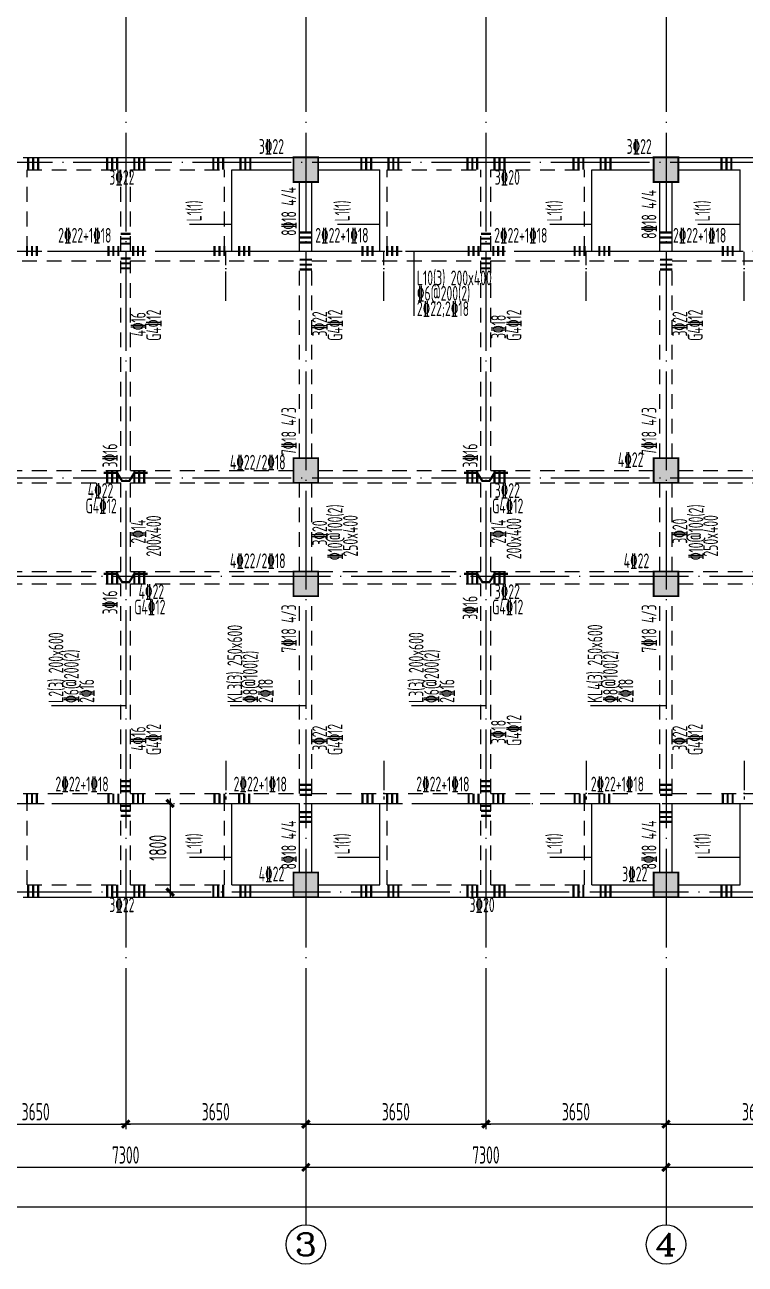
# Model space of a CAD drawing. Extents: x -472319 to -112444, y -516749 to -5704.
# Drawn here: x -204544 to -189944, y -193210 to -168079 of the extents above; entities that cross this region are included whole.
import ezdxf
from ezdxf.enums import TextEntityAlignment as Align

# ---------------------------------------------------------------- set-up
doc = ezdxf.new("R2010")
doc.units = 0
doc.header["$LTSCALE"] = 100
doc.header["$MEASUREMENT"] = 0
for name, pattern in [('3', [5, 3, -2]), ('CENTER', [2, 1.25, -0.25, 0.25, -0.25]), ('DOTE', [2.42, 2, -0.2, 0.02, -0.2])]:
    doc.linetypes.add(name, pattern=pattern)
for name, color, linetype in [('00', 2, 'Continuous'), ('1301', 24, 'Continuous'), ('AXIS', 3, 'Continuous'), ('AXIS_TEXT', 7, 'Continuous'), ('DOTE', 1, 'CENTER'), ('S_BEAM', 4, 'Continuous'), ('S_BEAMDASH', 134, '3'), ('S_BEAMDIMLOCAL', 7, 'Continuous'), ('S_BEAMDIMLOCALVER', 7, 'Continuous'), ('S_BEAMDIMMASS', 2, 'Continuous'), ('S_BEAMDIMMASSVER', 2, 'Continuous'), ('S_CL', 2, 'Continuous'), ('S_SUBBEAMHOOP', 1, 'Continuous'), ('审核修改', 6, 'Continuous')]:
    doc.layers.add(name, color=color, linetype=linetype)
doc.styles.add('_TCH_AXIS', font='COMPLEX', dxfattribs={"bigfont": 'GBCBIG'})
doc.styles.add('COMPLEX', font='COMPLEX')
doc.styles.add('HZ', font='tssdeng.shx', dxfattribs={"width": 0.6, "height": 350, "bigfont": 'a.shx'})
doc.styles.get("Standard").update_dxf_attribs({"font": 'tssdeng.shx', "width": 0.6, "bigfont": 'a.shx'})
doc.dimstyles.new('DIMN', dxfattribs={"dimtxt": 350, "dimasz": 150, "dimexe": 100, "dimexo": 100, "dimgap": 75, "dimtad": 1, "dimdec": 0, "dimzin": 0, "dimdsep": 46, "dimtxsty": 'HZ', "dimblk": 'ARCHTICK', "dimcen": 0.09, "dimdle": 100, "dimclrd": 3, "dimclre": 3, "dimclrt": 7, "dimazin": 2, "dimtfac": 1, "dimtdec": 0, "dimtmove": 2, "dimatfit": 3, "dimldrblk": 'ARCHTICK', "dimfxl": 1, "dimtolj": 1, "dimtzin": 0, "dimarcsym": 0})

# ---------------------------------------------------------------- blocks, each defined once
blk = doc.blocks.new('_ArchTick')
at = {"color": 0, "linetype": 'ByBlock', "const_width": 0.4}
blk.add_lwpolyline([(-0.5, -0.5), (0.5, 0.5)], dxfattribs=at)
blk = doc.blocks.new('*D1581')
at = {"layer": 'AXIS', "color": 3, "lineweight": -2, "transparency": 16777216}
for p, q in [((-206149, -190097), (-206149, -191345)), ((-198849, -190097), (-198849, -191345)), ((-206249, -191245), (-198749, -191245))]:
    blk.add_line(p, q, dxfattribs=at)
at = {"layer": 'Defpoints', "color": 0, "transparency": 16777216}
for p in [(-206149, -189997), (-198849, -189997), (-198849, -191245)]:
    blk.add_point(p, dxfattribs=at)
at = {"layer": 'AXIS', "color": 3, "lineweight": -2, "transparency": 16777216, "xscale": 150, "yscale": 150, "zscale": 150, "rotation": 180}
blk.add_blockref('_ArchTick', (-206149, -191245), dxfattribs=at)
at = {"layer": 'AXIS', "color": 3, "lineweight": -2, "transparency": 16777216, "xscale": 150, "yscale": 150, "zscale": 150}
blk.add_blockref('_ArchTick', (-198849, -191245), dxfattribs=at)
at = {"layer": 'AXIS', "color": 7, "transparency": 16777216, "insert": (-202499, -190995), "char_height": 350, "attachment_point": 5, "style": 'HZ'}
blk.add_mtext('\\A1;7300', dxfattribs=at)
blk = doc.blocks.new('*D1582')
at = {"layer": 'AXIS', "color": 3, "lineweight": -2, "transparency": 16777216}
for p, q in [((-198849, -190097), (-198849, -191345)), ((-191549, -190097), (-191549, -191345)), ((-198949, -191245), (-191449, -191245))]:
    blk.add_line(p, q, dxfattribs=at)
at = {"layer": 'Defpoints', "color": 0, "transparency": 16777216}
for p in [(-198849, -189997), (-191549, -189997), (-191549, -191245)]:
    blk.add_point(p, dxfattribs=at)
at = {"layer": 'AXIS', "color": 3, "lineweight": -2, "transparency": 16777216, "xscale": 150, "yscale": 150, "zscale": 150, "rotation": 180}
blk.add_blockref('_ArchTick', (-198849, -191245), dxfattribs=at)
at = {"layer": 'AXIS', "color": 3, "lineweight": -2, "transparency": 16777216, "xscale": 150, "yscale": 150, "zscale": 150}
blk.add_blockref('_ArchTick', (-191549, -191245), dxfattribs=at)
at = {"layer": 'AXIS', "color": 7, "transparency": 16777216, "insert": (-195199, -190995), "char_height": 350, "attachment_point": 5, "style": 'HZ'}
blk.add_mtext('\\A1;7300', dxfattribs=at)
blk = doc.blocks.new('*D1583')
at = {"layer": 'AXIS', "color": 3, "lineweight": -2, "transparency": 16777216}
for p, q in [((-191549, -190097), (-191549, -191345)), ((-184249, -190097), (-184249, -191345)), ((-191649, -191245), (-184149, -191245))]:
    blk.add_line(p, q, dxfattribs=at)
at = {"layer": 'Defpoints', "color": 0, "transparency": 16777216}
for p in [(-191549, -189997), (-184249, -189997), (-184249, -191245)]:
    blk.add_point(p, dxfattribs=at)
at = {"layer": 'AXIS', "color": 3, "lineweight": -2, "transparency": 16777216, "xscale": 150, "yscale": 150, "zscale": 150, "rotation": 180}
blk.add_blockref('_ArchTick', (-191549, -191245), dxfattribs=at)
at = {"layer": 'AXIS', "color": 3, "lineweight": -2, "transparency": 16777216, "xscale": 150, "yscale": 150, "zscale": 150}
blk.add_blockref('_ArchTick', (-184249, -191245), dxfattribs=at)
at = {"layer": 'AXIS', "color": 7, "transparency": 16777216, "insert": (-187899, -190995), "char_height": 350, "attachment_point": 5, "style": 'HZ'}
blk.add_mtext('\\A1;7300', dxfattribs=at)
blk = doc.blocks.new('*D1589')
at = {"layer": 'AXIS', "color": 3, "lineweight": -2, "transparency": 16777216}
for p, q in [((-209149, -190097), (-209149, -192145)), ((-149349, -190097), (-149349, -192145)), ((-209249, -192045), (-149249, -192045))]:
    blk.add_line(p, q, dxfattribs=at)
at = {"layer": 'Defpoints', "color": 0, "transparency": 16777216}
for p in [(-209149, -189997), (-149349, -189997), (-149349, -192045)]:
    blk.add_point(p, dxfattribs=at)
at = {"layer": 'AXIS', "color": 3, "lineweight": -2, "transparency": 16777216, "xscale": 150, "yscale": 150, "zscale": 150, "rotation": 180}
blk.add_blockref('_ArchTick', (-209149, -192045), dxfattribs=at)
at = {"layer": 'AXIS', "color": 3, "lineweight": -2, "transparency": 16777216, "xscale": 150, "yscale": 150, "zscale": 150}
blk.add_blockref('_ArchTick', (-149349, -192045), dxfattribs=at)
at = {"layer": 'AXIS', "color": 7, "transparency": 16777216, "insert": (-179249, -191795), "char_height": 350, "attachment_point": 5, "style": 'HZ'}
blk.add_mtext('\\A1;59800', dxfattribs=at)
blk = doc.blocks.new('_AXISO')
blk.add_circle((0, 0), 0.5)
at = {"layer": 'AXIS_TEXT', "style": 'COMPLEX', "width": 1.041667}
blk.add_attdef('A', text='', height=0.56, dxfattribs=at).set_placement((-0.25, -0.28), (0.25, -0.28), align=Align.FIT)
blk = doc.blocks.new('*D1754')
at = {"layer": '1301', "color": 3, "lineweight": -2, "transparency": 16777216}
for p, q in [((-202499, -188787), (-202499, -190469)), ((-198849, -188787), (-198849, -190469)), ((-198749, -190369), (-202599, -190369))]:
    blk.add_line(p, q, dxfattribs=at)
at = {"layer": 'Defpoints', "color": 0, "transparency": 16777216}
for p in [(-202499, -188687), (-198849, -188687), (-202499, -190369)]:
    blk.add_point(p, dxfattribs=at)
at = {"layer": '1301', "color": 3, "lineweight": -2, "transparency": 16777216, "xscale": 150, "yscale": 150, "zscale": 150, "rotation": 180}
blk.add_blockref('_ArchTick', (-202499, -190369), dxfattribs=at)
at = {"layer": '1301', "color": 3, "lineweight": -2, "transparency": 16777216, "xscale": 150, "yscale": 150, "zscale": 150}
blk.add_blockref('_ArchTick', (-198849, -190369), dxfattribs=at)
at = {"layer": '1301', "color": 7, "transparency": 16777216, "insert": (-200674, -190119), "char_height": 350, "attachment_point": 5, "style": 'HZ'}
blk.add_mtext('\\A1;3650', dxfattribs=at)
blk = doc.blocks.new('*D1755')
at = {"layer": '1301', "color": 3, "lineweight": -2, "transparency": 16777216}
for p, q in [((-206149, -188787), (-206149, -190469)), ((-202499, -188787), (-202499, -190469)), ((-206249, -190369), (-202399, -190369))]:
    blk.add_line(p, q, dxfattribs=at)
at = {"layer": 'Defpoints', "color": 0, "transparency": 16777216}
for p in [(-206149, -188687), (-202499, -188687), (-202499, -190369)]:
    blk.add_point(p, dxfattribs=at)
at = {"layer": '1301', "color": 3, "lineweight": -2, "transparency": 16777216, "xscale": 150, "yscale": 150, "zscale": 150, "rotation": 180}
blk.add_blockref('_ArchTick', (-206149, -190369), dxfattribs=at)
at = {"layer": '1301', "color": 3, "lineweight": -2, "transparency": 16777216, "xscale": 150, "yscale": 150, "zscale": 150}
blk.add_blockref('_ArchTick', (-202499, -190369), dxfattribs=at)
at = {"layer": '1301', "color": 7, "transparency": 16777216, "insert": (-204324, -190119), "char_height": 350, "attachment_point": 5, "style": 'HZ'}
blk.add_mtext('\\A1;3650', dxfattribs=at)
blk = doc.blocks.new('*D1756')
at = {"layer": '1301', "color": 3, "lineweight": -2, "transparency": 16777216}
for p, q in [((-195199, -188787), (-195199, -190469)), ((-191549, -188787), (-191549, -190469)), ((-191449, -190369), (-195299, -190369))]:
    blk.add_line(p, q, dxfattribs=at)
at = {"layer": 'Defpoints', "color": 0, "transparency": 16777216}
for p in [(-195199, -188687), (-191549, -188687), (-195199, -190369)]:
    blk.add_point(p, dxfattribs=at)
at = {"layer": '1301', "color": 3, "lineweight": -2, "transparency": 16777216, "xscale": 150, "yscale": 150, "zscale": 150, "rotation": 180}
blk.add_blockref('_ArchTick', (-195199, -190369), dxfattribs=at)
at = {"layer": '1301', "color": 3, "lineweight": -2, "transparency": 16777216, "xscale": 150, "yscale": 150, "zscale": 150}
blk.add_blockref('_ArchTick', (-191549, -190369), dxfattribs=at)
at = {"layer": '1301', "color": 7, "transparency": 16777216, "insert": (-193374, -190119), "char_height": 350, "attachment_point": 5, "style": 'HZ'}
blk.add_mtext('\\A1;3650', dxfattribs=at)
blk = doc.blocks.new('*D1757')
at = {"layer": '1301', "color": 3, "lineweight": -2, "transparency": 16777216}
for p, q in [((-198849, -188787), (-198849, -190469)), ((-195199, -188787), (-195199, -190469)), ((-198949, -190369), (-195099, -190369))]:
    blk.add_line(p, q, dxfattribs=at)
at = {"layer": 'Defpoints', "color": 0, "transparency": 16777216}
for p in [(-198849, -188687), (-195199, -188687), (-195199, -190369)]:
    blk.add_point(p, dxfattribs=at)
at = {"layer": '1301', "color": 3, "lineweight": -2, "transparency": 16777216, "xscale": 150, "yscale": 150, "zscale": 150, "rotation": 180}
blk.add_blockref('_ArchTick', (-198849, -190369), dxfattribs=at)
at = {"layer": '1301', "color": 3, "lineweight": -2, "transparency": 16777216, "xscale": 150, "yscale": 150, "zscale": 150}
blk.add_blockref('_ArchTick', (-195199, -190369), dxfattribs=at)
at = {"layer": '1301', "color": 7, "transparency": 16777216, "insert": (-197024, -190119), "char_height": 350, "attachment_point": 5, "style": 'HZ'}
blk.add_mtext('\\A1;3650', dxfattribs=at)
blk = doc.blocks.new('*D1759')
at = {"layer": '1301', "color": 3, "lineweight": -2, "transparency": 16777216}
for p, q in [((-191549, -188787), (-191549, -190469)), ((-187899, -188787), (-187899, -190469)), ((-191649, -190369), (-187799, -190369))]:
    blk.add_line(p, q, dxfattribs=at)
at = {"layer": 'Defpoints', "color": 0, "transparency": 16777216}
for p in [(-191549, -188687), (-187899, -188687), (-187899, -190369)]:
    blk.add_point(p, dxfattribs=at)
at = {"layer": '1301', "color": 3, "lineweight": -2, "transparency": 16777216, "xscale": 150, "yscale": 150, "zscale": 150, "rotation": 180}
blk.add_blockref('_ArchTick', (-191549, -190369), dxfattribs=at)
at = {"layer": '1301', "color": 3, "lineweight": -2, "transparency": 16777216, "xscale": 150, "yscale": 150, "zscale": 150}
blk.add_blockref('_ArchTick', (-187899, -190369), dxfattribs=at)
at = {"layer": '1301', "color": 7, "transparency": 16777216, "insert": (-189724, -190119), "char_height": 350, "attachment_point": 5, "style": 'HZ'}
blk.add_mtext('\\A1;3650', dxfattribs=at)
blk = doc.blocks.new('*D2756')
at = {"layer": '00', "color": 3, "lineweight": -2, "transparency": 16777216}
blk.add_line((-201599, -183767), (-201599, -185767), dxfattribs=at)
at = {"layer": 'Defpoints', "color": 0, "transparency": 16777216}
for p in [(-201599, -183867), (-201599, -185667), (-201599, -185667)]:
    blk.add_point(p, dxfattribs=at)
at = {"layer": '00', "color": 3, "lineweight": -2, "transparency": 16777216, "xscale": 150, "yscale": 150, "zscale": 150}
for p, rotation in [((-201599, -183867), 90), ((-201599, -185667), 270)]:
    blk.add_blockref('_ArchTick', p, dxfattribs=dict(at, rotation=rotation))
at = {"layer": '00', "color": 7, "transparency": 16777216, "insert": (-201849, -184767), "char_height": 350, "attachment_point": 5, "rotation": 90, "style": 'HZ'}
blk.add_mtext('\\A1;1800', dxfattribs=at)

msp = doc.modelspace()

# ---------------------------------------------------------------- hatches: boundary and pattern name
at = {"layer": 'S_CL'}
h = msp.add_hatch(dxfattribs=at)
h.set_pattern_fill('ANSI31', color=256)
h.set_pattern_definition([(45, (207120.73915, 355910.10947), (-0.088388347648, 0.088388347648), [])])
h.paths.add_polyline_path([(-149249.329, -171266.889), (-149249.329, -170766.889), (-149749.329, -170766.889), (-149749.329, -171266.889)])
h.paths.add_polyline_path([(-149249.329, -177366.89), (-149249.329, -176866.89), (-149749.329, -176866.89), (-149749.329, -177366.89)])
h.paths.add_polyline_path([(-149249.329, -179666.89), (-149249.329, -179166.89), (-149749.329, -179166.89), (-149749.329, -179666.89)])
h.paths.add_polyline_path([(-149249.329, -185766.89), (-149249.329, -185266.89), (-149749.329, -185266.89), (-149749.329, -185766.89)])
h.paths.add_polyline_path([(-152099.329, -171266.889), (-152099.329, -170766.889), (-152599.329, -170766.889), (-152599.329, -171266.889)])
h.paths.add_polyline_path([(-152099.329, -177366.89), (-152099.329, -176866.89), (-152599.329, -176866.89), (-152599.329, -177366.89)])
h.paths.add_polyline_path([(-152099.329, -179666.89), (-152099.329, -179166.89), (-152599.329, -179166.89), (-152599.329, -179666.89)])
h.paths.add_polyline_path([(-152099.329, -185766.89), (-152099.329, -185266.89), (-152599.329, -185266.89), (-152599.329, -185766.89)])
h.paths.add_polyline_path([(-159399.329, -171266.889), (-159399.329, -170766.889), (-159899.329, -170766.889), (-159899.329, -171266.889)])
h.paths.add_polyline_path([(-159399.329, -177366.89), (-159399.329, -176866.89), (-159899.329, -176866.89), (-159899.329, -177366.89)])
h.paths.add_polyline_path([(-159399.329, -179666.89), (-159399.329, -179166.89), (-159899.329, -179166.89), (-159899.329, -179666.89)])
h.paths.add_polyline_path([(-159399.329, -185766.89), (-159399.329, -185266.89), (-159899.329, -185266.89), (-159899.329, -185766.89)])
h.paths.add_polyline_path([(-166699.329, -171266.889), (-166699.329, -170766.889), (-167199.329, -170766.889), (-167199.329, -171266.889)])
h.paths.add_polyline_path([(-166699.329, -177366.89), (-166699.329, -176866.89), (-167199.329, -176866.89), (-167199.329, -177366.89)])
h.paths.add_polyline_path([(-166699.329, -179666.89), (-166699.329, -179166.89), (-167199.329, -179166.89), (-167199.329, -179666.89)])
h.paths.add_polyline_path([(-166699.329, -185766.89), (-166699.329, -185266.89), (-167199.329, -185266.89), (-167199.329, -185766.89)])
h.paths.add_polyline_path([(-173999.329, -171266.889), (-173999.329, -170766.889), (-174499.329, -170766.889), (-174499.329, -171266.889)])
h.paths.add_polyline_path([(-173999.329, -177366.89), (-173999.329, -176866.89), (-174499.329, -176866.89), (-174499.329, -177366.89)])
h.paths.add_polyline_path([(-173999.329, -179666.89), (-173999.329, -179166.89), (-174499.329, -179166.89), (-174499.329, -179666.89)])
h.paths.add_polyline_path([(-173999.329, -185766.89), (-173999.329, -185166.89), (-174499.329, -185166.89), (-174499.329, -185766.89)])
h.paths.add_polyline_path([(-176999.329, -171266.889), (-176999.329, -170766.889), (-177499.329, -170766.889), (-177499.329, -171266.889)])
h.paths.add_polyline_path([(-176999.329, -177366.89), (-176999.329, -176866.89), (-177499.329, -176866.89), (-177499.329, -177366.89)])
h.paths.add_polyline_path([(-183999.331, -171366.889), (-183999.331, -170766.889), (-184499.331, -170766.889), (-184499.331, -171366.889)])
h.paths.add_polyline_path([(-183999.331, -177366.89), (-183999.331, -176866.89), (-184499.331, -176866.89), (-184499.331, -177366.89)])
h.paths.add_polyline_path([(-183999.331, -179666.89), (-183999.331, -179166.89), (-184499.331, -179166.89), (-184499.331, -179666.89)])
h.paths.add_polyline_path([(-183999.331, -185766.89), (-183999.331, -185166.89), (-184499.331, -185166.89), (-184499.331, -185766.89)])
h.paths.add_polyline_path([(-191299.331, -171266.889), (-191299.331, -170766.889), (-191799.331, -170766.889), (-191799.331, -171266.889)])
h.paths.add_polyline_path([(-191299.331, -177366.89), (-191299.331, -176866.89), (-191799.331, -176866.89), (-191799.331, -177366.89)])
h.paths.add_polyline_path([(-191299.331, -179666.89), (-191299.331, -179166.89), (-191799.331, -179166.89), (-191799.331, -179666.89)])
h.paths.add_polyline_path([(-191299.331, -185766.89), (-191299.331, -185266.89), (-191799.331, -185266.89), (-191799.331, -185766.89)])
h.paths.add_polyline_path([(-198599.331, -171266.889), (-198599.331, -170766.889), (-199099.331, -170766.889), (-199099.331, -171266.889)])
h.paths.add_polyline_path([(-198599.331, -177366.89), (-198599.331, -176866.89), (-199099.331, -176866.89), (-199099.331, -177366.89)])
h.paths.add_polyline_path([(-198599.331, -179666.89), (-198599.331, -179166.89), (-199099.331, -179166.89), (-199099.331, -179666.89)])
h.paths.add_polyline_path([(-198599.331, -185766.89), (-198599.331, -185266.89), (-199099.331, -185266.89), (-199099.331, -185766.89)])
h.paths.add_polyline_path([(-205899.331, -171266.889), (-205899.331, -170766.889), (-206399.331, -170766.889), (-206399.331, -171266.889)])
h.paths.add_polyline_path([(-205899.331, -177366.89), (-205899.331, -176866.89), (-206399.331, -176866.89), (-206399.331, -177366.89)])
h.paths.add_polyline_path([(-205899.331, -179666.89), (-205899.331, -179166.89), (-206399.331, -179166.89), (-206399.331, -179666.89)])
h.paths.add_polyline_path([(-205899.331, -185766.89), (-205899.331, -185266.89), (-206399.331, -185266.89), (-206399.331, -185766.89)])
h.paths.add_polyline_path([(-208749.331, -171266.889), (-208749.331, -170766.889), (-209249.331, -170766.889), (-209249.331, -171266.889)])
h.paths.add_polyline_path([(-208749.331, -177366.89), (-208749.331, -176866.89), (-209249.331, -176866.89), (-209249.331, -177366.89)])
h.paths.add_polyline_path([(-208749.331, -179666.89), (-208749.331, -179166.89), (-209249.331, -179166.89), (-209249.331, -179666.89)])
h.paths.add_polyline_path([(-208749.331, -185766.89), (-208749.331, -185266.89), (-209249.331, -185266.89), (-209249.331, -185766.89)])

# ---------------------------------------------------------------- linework, layer by layer
at = {"layer": 'AXIS'}
for p, q in [((-198849.329, -189997.282), (-198849.329, -192409.578)), ((-191549.329, -189997.282), (-191549.329, -192409.578))]:
    msp.add_line(p, q, dxfattribs=at)
at = {"layer": 'DOTE', "linetype": 'DOTE', "ltscale": 10}
for p, q in [((-202499.329, -167847.242), (-202499.329, -189997.282)), ((-198849.329, -167847.242), (-198849.329, -189997.282)), ((-195199.329, -167847.242), (-195199.329, -189997.282)), ((-191549.329, -167847.242), (-191549.329, -189997.282)), ((-210823.148, -170866.89), (-147530.518, -170866.89)), ((-206506.5, -172667.389), (-151711.5, -172667.389)), ((-210823.148, -177266.89), (-147530.518, -177266.89)), ((-147530.518, -179266.89), (-210823.148, -179266.89)), ((-206149.329, -183866.892), (-147041.501, -183866.892)), ((-147530.518, -185666.89), (-210823.148, -185666.89))]:
    msp.add_line(p, q, dxfattribs=at)
at = {"layer": 'DOTE', "linetype": 'DOTE', "ltscale": 3}
for p, q in [((-200466.828, -173678.586), (-200466.828, -172684.389)), ((-197266.832, -173678.586), (-197266.832, -172684.389)), ((-193166.828, -173678.586), (-193166.828, -172684.389)), ((-189966.832, -173678.586), (-189966.832, -172684.389)), ((-200466.828, -183000.195), (-200466.828, -183784.39)), ((-197266.832, -183000.195), (-197266.832, -183784.39)), ((-193166.828, -183000.195), (-193166.828, -183784.39)), ((-189966.832, -183000.195), (-189966.832, -183784.39))]:
    msp.add_line(p, q, dxfattribs=at)
at = {"layer": 'S_BEAM'}
for p, q in [((-204574.331, -170766.889), (-202499.331, -170766.889)), ((-202499.331, -170766.889), (-200399.331, -170766.889)), ((-200399.331, -170766.889), (-199099.331, -170766.889)), ((-198599.331, -170766.889), (-197274.331, -170766.889)), ((-197274.331, -170766.889), (-195199.331, -170766.889)), ((-195199.331, -170766.889), (-193099.331, -170766.889)), ((-193099.331, -170766.889), (-191799.331, -170766.889)), ((-191299.331, -170766.889), (-189999.331, -170766.889)), ((-189999.331, -170766.889), (-187899.331, -170766.889)), ((-200349.331, -171016.889), (-199099.331, -171016.889)), ((-200349.331, -172666.889), (-200349.331, -171016.889)), ((-198599.331, -171016.889), (-197349.331, -171016.889)), ((-197349.331, -172666.889), (-197349.331, -171016.889)), ((-193049.331, -171016.889), (-191799.331, -171016.889)), ((-193049.331, -172666.889), (-193049.331, -171016.889)), ((-191299.331, -171016.889), (-190049.331, -171016.889)), ((-190049.331, -172666.889), (-190049.331, -171016.889)), ((-198974.331, -172666.889), (-198974.331, -171266.889)), ((-198724.331, -172666.889), (-198724.331, -171266.889)), ((-191674.331, -172666.889), (-191674.331, -171266.889)), ((-191424.331, -172666.889), (-191424.331, -171266.889)), ((-200349.331, -172666.889), (-198974.331, -172666.889)), ((-198724.331, -172666.889), (-197349.331, -172666.889)), ((-193049.331, -172666.889), (-191674.331, -172666.889)), ((-191424.331, -172666.889), (-190049.331, -172666.889)), ((-200349.331, -183866.891), (-198974.331, -183866.891)), ((-200349.331, -185516.89), (-200349.331, -183866.891)), ((-198974.331, -185266.89), (-198974.331, -183866.891)), ((-198724.331, -185266.89), (-198724.331, -183866.891)), ((-198724.331, -183866.891), (-197349.331, -183866.891)), ((-197349.331, -185516.89), (-197349.331, -183866.891)), ((-193049.331, -183866.891), (-191674.331, -183866.891)), ((-193049.331, -185516.89), (-193049.331, -183866.891)), ((-191674.331, -185266.89), (-191674.331, -183866.891)), ((-191424.331, -185266.89), (-191424.331, -183866.891)), ((-191424.331, -183866.891), (-190049.331, -183866.891)), ((-190049.331, -185516.89), (-190049.331, -183866.891)), ((-200349.331, -185516.89), (-199099.331, -185516.89)), ((-198599.331, -185516.89), (-197349.331, -185516.89)), ((-193049.331, -185516.89), (-191799.331, -185516.89)), ((-191299.331, -185516.89), (-190049.331, -185516.89)), ((-204574.331, -185766.89), (-202499.331, -185766.89)), ((-202499.331, -185766.89), (-200399.331, -185766.89)), ((-200399.331, -185766.89), (-199099.331, -185766.89)), ((-198599.331, -185766.89), (-197274.331, -185766.89)), ((-197274.331, -185766.89), (-195199.331, -185766.89)), ((-195199.331, -185766.89), (-193124.331, -185766.89)), ((-193124.331, -185766.89), (-191799.331, -185766.89)), ((-191299.331, -185766.89), (-189974.331, -185766.89)), ((-189974.331, -185766.89), (-187899.331, -185766.89))]:
    msp.add_line(p, q, dxfattribs=at)
at = {"layer": 'S_BEAMDASH'}
for p, q in [((-204499.331, -171016.889), (-202599.331, -171016.889)), ((-204499.331, -172666.889), (-204499.331, -171016.889)), ((-202599.331, -172666.889), (-202599.331, -171016.889)), ((-202399.331, -171016.889), (-200499.331, -171016.889)), ((-202399.331, -172666.889), (-202399.331, -171016.889)), ((-200499.331, -172666.889), (-200499.331, -171016.889)), ((-197199.331, -171016.889), (-195299.331, -171016.889)), ((-197199.331, -172666.889), (-197199.331, -171016.889)), ((-195299.331, -172666.889), (-195299.331, -171016.889)), ((-195099.331, -171016.889), (-193199.331, -171016.889)), ((-195099.331, -172666.889), (-195099.331, -171016.889)), ((-193199.331, -172666.889), (-193199.331, -171016.889)), ((-204599.331, -172866.889), (-202599.331, -172866.889)), ((-204499.331, -172666.889), (-202599.331, -172666.889)), ((-202599.331, -177116.89), (-202599.331, -172866.889)), ((-202399.331, -172666.889), (-200499.331, -172666.889)), ((-202399.331, -177116.89), (-202399.331, -172866.889)), ((-202399.331, -172866.889), (-200399.331, -172866.889)), ((-200399.331, -172866.889), (-198974.331, -172866.889)), ((-198974.331, -176866.89), (-198974.331, -172866.889)), ((-198724.331, -176866.89), (-198724.331, -172866.889)), ((-198724.331, -172866.889), (-197299.331, -172866.889)), ((-197299.331, -172866.889), (-195299.331, -172866.889)), ((-197199.331, -172666.889), (-195299.331, -172666.889)), ((-195299.331, -177116.89), (-195299.331, -172866.889)), ((-195099.331, -172666.889), (-193199.331, -172666.889)), ((-195099.331, -177116.89), (-195099.331, -172866.889)), ((-195099.331, -172866.889), (-193099.331, -172866.889)), ((-193099.331, -172866.889), (-191674.331, -172866.889)), ((-191674.331, -176866.89), (-191674.331, -172866.889)), ((-191424.331, -176866.89), (-191424.331, -172866.889)), ((-191424.331, -172866.889), (-189999.331, -172866.889)), ((-189999.331, -172866.889), (-187999.331, -172866.889)), ((-205899.331, -177116.89), (-202599.331, -177116.89)), ((-202399.331, -177116.89), (-199099.331, -177116.89)), ((-198599.331, -177116.89), (-195299.331, -177116.89)), ((-195099.331, -177116.89), (-191799.331, -177116.89)), ((-191299.331, -177116.89), (-187999.331, -177116.89)), ((-205899.331, -177366.89), (-202599.331, -177366.89)), ((-202599.331, -179166.89), (-202599.331, -177366.89)), ((-202399.331, -179166.89), (-202399.331, -177366.89)), ((-202399.331, -177366.89), (-199099.331, -177366.89)), ((-198974.331, -179166.89), (-198974.331, -177366.89)), ((-198724.331, -179166.89), (-198724.331, -177366.89)), ((-198599.331, -177366.89), (-195299.331, -177366.89)), ((-195299.331, -179166.89), (-195299.331, -177366.89)), ((-195099.331, -179166.89), (-195099.331, -177366.89)), ((-195099.331, -177366.89), (-191799.331, -177366.89)), ((-191674.331, -179166.89), (-191674.331, -177366.89)), ((-191424.331, -179166.89), (-191424.331, -177366.89)), ((-191299.331, -177366.89), (-187999.331, -177366.89)), ((-205899.331, -179166.89), (-202599.331, -179166.89)), ((-202399.331, -179166.89), (-199099.331, -179166.89)), ((-198599.331, -179166.89), (-195299.331, -179166.89)), ((-195099.331, -179166.89), (-191799.331, -179166.89)), ((-191299.331, -179166.89), (-187999.331, -179166.89)), ((-205899.331, -179416.89), (-202599.331, -179416.89)), ((-202599.331, -183666.891), (-202599.331, -179416.89)), ((-202399.331, -179416.89), (-199099.331, -179416.89)), ((-202399.331, -183666.891), (-202399.331, -179416.89)), ((-198599.331, -179416.89), (-195299.331, -179416.89)), ((-195299.331, -183666.891), (-195299.331, -179416.89)), ((-195099.331, -179416.89), (-191799.331, -179416.89)), ((-195099.331, -183666.891), (-195099.331, -179416.89)), ((-191299.331, -179416.89), (-187999.331, -179416.89)), ((-198974.331, -183666.891), (-198974.331, -179666.89)), ((-198724.331, -183666.891), (-198724.331, -179666.89)), ((-191674.331, -183666.891), (-191674.331, -179666.89)), ((-191424.331, -183666.891), (-191424.331, -179666.89)), ((-204574.331, -183666.891), (-202599.331, -183666.891)), ((-202399.331, -183666.891), (-200399.331, -183666.891)), ((-200399.331, -183666.891), (-198974.331, -183666.891)), ((-198724.331, -183666.891), (-197274.331, -183666.891)), ((-197274.331, -183666.891), (-195299.331, -183666.891)), ((-195099.331, -183666.891), (-193124.331, -183666.891)), ((-193124.331, -183666.891), (-191674.331, -183666.891)), ((-191424.331, -183666.891), (-189974.331, -183666.891)), ((-189974.331, -183666.891), (-187999.331, -183666.891)), ((-204499.331, -183866.891), (-202599.331, -183866.891)), ((-204499.331, -185516.89), (-204499.331, -183866.891)), ((-202599.331, -185516.89), (-202599.331, -183866.891)), ((-202399.331, -185516.89), (-202399.331, -183866.891)), ((-202399.331, -183866.891), (-200499.331, -183866.891)), ((-200499.331, -185516.89), (-200499.331, -183866.891)), ((-197199.331, -183866.891), (-195299.331, -183866.891)), ((-197199.331, -185516.89), (-197199.331, -183866.891)), ((-195299.331, -185516.89), (-195299.331, -183866.891)), ((-195099.331, -185516.89), (-195099.331, -183866.891)), ((-195099.331, -183866.891), (-193199.331, -183866.891)), ((-193199.331, -185516.89), (-193199.331, -183866.891)), ((-204499.331, -185516.89), (-202599.331, -185516.89)), ((-202399.331, -185516.89), (-200499.331, -185516.89)), ((-197199.331, -185516.89), (-195299.331, -185516.89)), ((-195099.331, -185516.89), (-193199.331, -185516.89))]:
    msp.add_line(p, q, dxfattribs=at)
at = {"layer": 'S_BEAMDIMMASS'}
msp.add_line((-196659.331, -172666.89), (-196659.331, -173980.5), dxfattribs=at)
at = {"layer": 'S_BEAMDIMMASSVER'}
for p, q in [((-200349.331, -172126.89), (-201205.581, -172126.89)), ((-197349.331, -172126.89), (-198205.581, -172126.89)), ((-193049.331, -172126.89), (-193905.581, -172126.89)), ((-190049.331, -172126.89), (-190905.581, -172126.89)), ((-202499.331, -181888.391), (-204005.581, -181888.391)), ((-198849.331, -181888.391), (-200380.581, -181888.391)), ((-195199.331, -181888.391), (-196705.581, -181888.391)), ((-191549.331, -181888.391), (-193080.581, -181888.391)), ((-200349.331, -184960.391), (-201205.581, -184960.391)), ((-197349.331, -184960.391), (-198205.581, -184960.391)), ((-193049.331, -184960.391), (-193905.581, -184960.391)), ((-190049.331, -184960.391), (-190905.581, -184960.391))]:
    msp.add_line(p, q, dxfattribs=at)
at = {"layer": 'S_CL', "const_width": 35}
for points in [[(-198599.331, -171266.889), (-198599.331, -170766.889), (-199099.331, -170766.889), (-199099.331, -171266.889)], [(-191299.331, -171266.889), (-191299.331, -170766.889), (-191799.331, -170766.889), (-191799.331, -171266.889)], [(-198599.331, -177366.89), (-198599.331, -176866.89), (-199099.331, -176866.89), (-199099.331, -177366.89)], [(-191299.331, -177366.89), (-191299.331, -176866.89), (-191799.331, -176866.89), (-191799.331, -177366.89)], [(-198599.331, -179666.89), (-198599.331, -179166.89), (-199099.331, -179166.89), (-199099.331, -179666.89)], [(-191299.331, -179666.89), (-191299.331, -179166.89), (-191799.331, -179166.89), (-191799.331, -179666.89)], [(-198599.331, -185766.89), (-198599.331, -185266.89), (-199099.331, -185266.89), (-199099.331, -185766.89)], [(-191299.331, -185766.89), (-191299.331, -185266.89), (-191799.331, -185266.89), (-191799.331, -185766.89)]]:
    msp.add_lwpolyline(points, close=True, dxfattribs=at)
at = {"layer": 'S_SUBBEAMHOOP', "const_width": 44.9}
for points in [[(-204474.331, -170766.89), (-204474.331, -171016.89)], [(-204374.331, -170766.89), (-204374.331, -171016.89)], [(-204274.331, -170766.89), (-204274.331, -171016.89)], [(-202874.331, -170766.89), (-202874.331, -171016.89)], [(-202774.331, -170766.89), (-202774.331, -171016.89)], [(-202674.331, -170766.89), (-202674.331, -171016.89)], [(-202324.331, -170766.89), (-202324.331, -171016.89)], [(-202224.331, -170766.89), (-202224.331, -171016.89)], [(-202124.331, -170766.89), (-202124.331, -171016.89)], [(-200724.331, -170766.89), (-200724.331, -171016.89)], [(-200624.331, -170766.89), (-200624.331, -171016.89)], [(-200524.331, -170766.89), (-200524.331, -171016.89)], [(-200174.331, -170766.89), (-200174.331, -171016.89)], [(-200074.331, -170766.89), (-200074.331, -171016.89)], [(-199974.331, -170766.89), (-199974.331, -171016.89)], [(-197724.331, -170766.89), (-197724.331, -171016.89)], [(-197624.331, -170766.89), (-197624.331, -171016.89)], [(-197524.331, -170766.89), (-197524.331, -171016.89)], [(-197174.331, -170766.89), (-197174.331, -171016.89)], [(-197074.331, -170766.89), (-197074.331, -171016.89)], [(-196974.331, -170766.89), (-196974.331, -171016.89)], [(-195574.331, -170766.89), (-195574.331, -171016.89)], [(-195474.331, -170766.89), (-195474.331, -171016.89)], [(-195374.331, -170766.89), (-195374.331, -171016.89)], [(-195024.331, -170766.89), (-195024.331, -171016.89)], [(-194924.331, -170766.89), (-194924.331, -171016.89)], [(-194824.331, -170766.89), (-194824.331, -171016.89)], [(-193424.331, -170766.89), (-193424.331, -171016.89)], [(-193324.331, -170766.89), (-193324.331, -171016.89)], [(-193224.331, -170766.89), (-193224.331, -171016.89)], [(-192874.331, -170766.89), (-192874.331, -171016.89)], [(-192774.331, -170766.89), (-192774.331, -171016.89)], [(-192674.331, -170766.89), (-192674.331, -171016.89)], [(-190424.331, -170766.89), (-190424.331, -171016.89)], [(-190324.331, -170766.89), (-190324.331, -171016.89)], [(-190224.331, -170766.89), (-190224.331, -171016.89)], [(-202599.331, -172316.89), (-202399.331, -172316.89)], [(-202599.331, -172416.89), (-202399.331, -172416.89)], [(-198974.331, -172291.89), (-198724.331, -172291.89)], [(-198974.331, -172391.89), (-198724.331, -172391.89)], [(-195299.331, -172316.89), (-195099.331, -172316.89)], [(-195299.331, -172416.89), (-195099.331, -172416.89)], [(-191674.331, -172291.89), (-191424.331, -172291.89)], [(-191674.331, -172391.89), (-191424.331, -172391.89)], [(-204499.331, -172566.89), (-204499.331, -172766.89)], [(-204399.331, -172566.89), (-204399.331, -172766.89)], [(-204299.331, -172566.89), (-204299.331, -172766.89)], [(-202849.331, -172566.89), (-202849.331, -172766.89)], [(-202749.331, -172566.89), (-202749.331, -172766.89)], [(-202649.331, -172566.89), (-202649.331, -172766.89)], [(-202599.331, -172516.89), (-202399.331, -172516.89)], [(-202349.331, -172566.89), (-202349.331, -172766.89)], [(-202249.331, -172566.89), (-202249.331, -172766.89)], [(-202149.331, -172566.89), (-202149.331, -172766.89)], [(-200699.331, -172566.89), (-200699.331, -172766.89)], [(-200599.331, -172566.89), (-200599.331, -172766.89)], [(-200499.331, -172566.89), (-200499.331, -172766.89)], [(-200199.331, -172566.89), (-200199.331, -172766.89)], [(-200099.331, -172566.89), (-200099.331, -172766.89)], [(-199999.331, -172566.89), (-199999.331, -172766.89)], [(-198974.331, -172491.89), (-198724.331, -172491.89)], [(-197699.331, -172566.89), (-197699.331, -172766.89)], [(-197599.331, -172566.89), (-197599.331, -172766.89)], [(-197499.331, -172566.89), (-197499.331, -172766.89)], [(-197199.331, -172566.89), (-197199.331, -172766.89)], [(-197099.331, -172566.89), (-197099.331, -172766.89)], [(-196999.331, -172566.89), (-196999.331, -172766.89)], [(-195549.331, -172566.89), (-195549.331, -172766.89)], [(-195449.331, -172566.89), (-195449.331, -172766.89)], [(-195349.331, -172566.89), (-195349.331, -172766.89)], [(-195299.331, -172516.89), (-195099.331, -172516.89)], [(-195049.331, -172566.89), (-195049.331, -172766.89)], [(-194949.331, -172566.89), (-194949.331, -172766.89)], [(-194849.331, -172566.89), (-194849.331, -172766.89)], [(-193399.331, -172566.89), (-193399.331, -172766.89)], [(-193299.331, -172566.89), (-193299.331, -172766.89)], [(-193199.331, -172566.89), (-193199.331, -172766.89)], [(-192899.331, -172566.89), (-192899.331, -172766.89)], [(-192799.331, -172566.89), (-192799.331, -172766.89)], [(-192699.331, -172566.89), (-192699.331, -172766.89)], [(-191674.331, -172491.89), (-191424.331, -172491.89)], [(-190399.331, -172566.89), (-190399.331, -172766.89)], [(-190299.331, -172566.89), (-190299.331, -172766.89)], [(-190199.331, -172566.89), (-190199.331, -172766.89)], [(-202599.331, -172816.89), (-202399.331, -172816.89)], [(-202599.331, -172916.89), (-202399.331, -172916.89)], [(-198974.331, -172841.89), (-198724.331, -172841.89)], [(-195299.331, -172816.89), (-195099.331, -172816.89)], [(-195299.331, -172916.89), (-195099.331, -172916.89)], [(-191674.331, -172841.89), (-191424.331, -172841.89)], [(-202599.331, -173016.89), (-202399.331, -173016.89)], [(-198974.331, -172941.89), (-198724.331, -172941.89)], [(-198974.331, -173041.89), (-198724.331, -173041.89)], [(-195299.331, -173016.89), (-195099.331, -173016.89)], [(-191674.331, -172941.89), (-191424.331, -172941.89)], [(-191674.331, -173041.89), (-191424.331, -173041.89)], [(-202945, -177161.5), (-202674.331, -177161.5), (-202572.5, -177329), (-202426.158, -177329), (-202324.327, -177161.5), (-202053.658, -177161.5)], [(-202874.331, -177116.891), (-202874.331, -177366.891)], [(-202774.331, -177116.891), (-202774.331, -177366.891)], [(-202674.331, -177116.891), (-202674.331, -177366.891)], [(-202324.331, -177116.891), (-202324.331, -177366.891)], [(-202224.331, -177116.891), (-202224.331, -177366.891)], [(-202124.331, -177116.891), (-202124.331, -177366.891)], [(-195645, -177161.5), (-195374.331, -177161.5), (-195272.5, -177329), (-195126.158, -177329), (-195024.327, -177161.5), (-194753.658, -177161.5)], [(-195574.331, -177116.891), (-195574.331, -177366.891)], [(-195474.331, -177116.891), (-195474.331, -177366.891)], [(-195374.331, -177116.891), (-195374.331, -177366.891)], [(-195024.331, -177116.891), (-195024.331, -177366.891)], [(-194924.331, -177116.891), (-194924.331, -177366.891)], [(-194824.331, -177116.891), (-194824.331, -177366.891)], [(-202874.331, -179166.891), (-202874.331, -179416.891)], [(-202774.331, -179166.891), (-202774.331, -179416.891)], [(-202674.331, -179166.891), (-202674.331, -179416.891)], [(-202324.331, -179166.891), (-202324.331, -179416.891)], [(-202224.331, -179166.891), (-202224.331, -179416.891)], [(-202124.331, -179166.891), (-202124.331, -179416.891)], [(-195574.331, -179166.891), (-195574.331, -179416.891)], [(-195474.331, -179166.891), (-195474.331, -179416.891)], [(-195374.331, -179166.891), (-195374.331, -179416.891)], [(-195024.331, -179166.891), (-195024.331, -179416.891)], [(-194924.331, -179166.891), (-194924.331, -179416.891)], [(-194824.331, -179166.891), (-194824.331, -179416.891)], [(-202945, -179211), (-202674.331, -179211), (-202572.5, -179378.5), (-202426.158, -179378.5), (-202324.327, -179211), (-202053.658, -179211)], [(-195645, -179211), (-195374.331, -179211), (-195272.5, -179378.5), (-195126.158, -179378.5), (-195024.327, -179211), (-194753.658, -179211)], [(-202599.331, -183416.891), (-202399.331, -183416.891)], [(-195299.331, -183416.891), (-195099.331, -183416.891)], [(-204499.331, -183666.891), (-204499.331, -183866.891)], [(-204399.331, -183666.891), (-204399.331, -183866.891)], [(-204299.331, -183666.891), (-204299.331, -183866.891)], [(-202849.331, -183666.891), (-202849.331, -183866.891)], [(-202749.331, -183666.891), (-202749.331, -183866.891)], [(-202649.331, -183666.891), (-202649.331, -183866.891)], [(-202599.331, -183516.891), (-202399.331, -183516.891)], [(-202599.331, -183616.891), (-202399.331, -183616.891)], [(-202349.331, -183666.891), (-202349.331, -183866.891)], [(-202249.331, -183666.891), (-202249.331, -183866.891)], [(-202149.331, -183666.891), (-202149.331, -183866.891)], [(-200699.331, -183666.891), (-200699.331, -183866.891)], [(-200599.331, -183666.891), (-200599.331, -183866.891)], [(-200499.331, -183666.891), (-200499.331, -183866.891)], [(-200199.331, -183666.891), (-200199.331, -183866.891)], [(-200099.331, -183666.891), (-200099.331, -183866.891)], [(-199999.331, -183666.891), (-199999.331, -183866.891)], [(-198974.331, -183491.891), (-198724.331, -183491.891)], [(-198974.331, -183591.891), (-198724.331, -183591.891)], [(-198974.331, -183691.891), (-198724.331, -183691.891)], [(-197699.331, -183666.891), (-197699.331, -183866.891)], [(-197599.331, -183666.891), (-197599.331, -183866.891)], [(-197499.331, -183666.891), (-197499.331, -183866.891)], [(-197199.331, -183666.891), (-197199.331, -183866.891)], [(-197099.331, -183666.891), (-197099.331, -183866.891)], [(-196999.331, -183666.891), (-196999.331, -183866.891)], [(-195549.331, -183666.891), (-195549.331, -183866.891)], [(-195449.331, -183666.891), (-195449.331, -183866.891)], [(-195349.331, -183666.891), (-195349.331, -183866.891)], [(-195299.331, -183516.891), (-195099.331, -183516.891)], [(-195299.331, -183616.891), (-195099.331, -183616.891)], [(-195049.331, -183666.891), (-195049.331, -183866.891)], [(-194949.331, -183666.891), (-194949.331, -183866.891)], [(-194849.331, -183666.891), (-194849.331, -183866.891)], [(-193399.331, -183666.891), (-193399.331, -183866.891)], [(-193299.331, -183666.891), (-193299.331, -183866.891)], [(-193199.331, -183666.891), (-193199.331, -183866.891)], [(-192899.331, -183666.891), (-192899.331, -183866.891)], [(-192799.331, -183666.891), (-192799.331, -183866.891)], [(-192699.331, -183666.891), (-192699.331, -183866.891)], [(-191674.331, -183491.891), (-191424.331, -183491.891)], [(-191674.331, -183591.891), (-191424.331, -183591.891)], [(-191674.331, -183691.891), (-191424.331, -183691.891)], [(-190399.331, -183666.891), (-190399.331, -183866.891)], [(-190299.331, -183666.891), (-190299.331, -183866.891)], [(-190199.331, -183666.891), (-190199.331, -183866.891)], [(-202599.331, -183916.891), (-202399.331, -183916.891)], [(-195299.331, -183916.891), (-195099.331, -183916.891)], [(-202599.331, -184016.891), (-202399.331, -184016.891)], [(-202599.331, -184116.891), (-202399.331, -184116.891)], [(-198974.331, -184041.891), (-198724.331, -184041.891)], [(-198974.331, -184141.891), (-198724.331, -184141.891)], [(-195299.331, -184016.891), (-195099.331, -184016.891)], [(-195299.331, -184116.891), (-195099.331, -184116.891)], [(-191674.331, -184041.891), (-191424.331, -184041.891)], [(-191674.331, -184141.891), (-191424.331, -184141.891)], [(-198974.331, -184241.891), (-198724.331, -184241.891)], [(-191674.331, -184241.891), (-191424.331, -184241.891)], [(-204474.331, -185516.891), (-204474.331, -185766.891)], [(-204374.331, -185516.891), (-204374.331, -185766.891)], [(-204274.331, -185516.891), (-204274.331, -185766.891)], [(-202874.331, -185516.891), (-202874.331, -185766.891)], [(-202774.331, -185516.891), (-202774.331, -185766.891)], [(-202674.331, -185516.891), (-202674.331, -185766.891)], [(-202324.331, -185516.891), (-202324.331, -185766.891)], [(-202224.331, -185516.891), (-202224.331, -185766.891)], [(-202124.331, -185516.891), (-202124.331, -185766.891)], [(-200724.331, -185516.891), (-200724.331, -185766.891)], [(-200624.331, -185516.891), (-200624.331, -185766.891)], [(-200524.331, -185516.891), (-200524.331, -185766.891)], [(-200174.331, -185516.891), (-200174.331, -185766.891)], [(-200074.331, -185516.891), (-200074.331, -185766.891)], [(-199974.331, -185516.891), (-199974.331, -185766.891)], [(-197724.331, -185516.891), (-197724.331, -185766.891)], [(-197624.331, -185516.891), (-197624.331, -185766.891)], [(-197524.331, -185516.891), (-197524.331, -185766.891)], [(-197174.331, -185516.891), (-197174.331, -185766.891)], [(-197074.331, -185516.891), (-197074.331, -185766.891)], [(-196974.331, -185516.891), (-196974.331, -185766.891)], [(-195574.331, -185516.891), (-195574.331, -185766.891)], [(-195474.331, -185516.891), (-195474.331, -185766.891)], [(-195374.331, -185516.891), (-195374.331, -185766.891)], [(-195024.331, -185516.891), (-195024.331, -185766.891)], [(-194924.331, -185516.891), (-194924.331, -185766.891)], [(-194824.331, -185516.891), (-194824.331, -185766.891)], [(-193424.331, -185516.891), (-193424.331, -185766.891)], [(-193324.331, -185516.891), (-193324.331, -185766.891)], [(-193224.331, -185516.891), (-193224.331, -185766.891)], [(-192874.331, -185516.891), (-192874.331, -185766.891)], [(-192774.331, -185516.891), (-192774.331, -185766.891)], [(-192674.331, -185516.891), (-192674.331, -185766.891)], [(-190424.331, -185516.891), (-190424.331, -185766.891)], [(-190324.331, -185516.891), (-190324.331, -185766.891)], [(-190224.331, -185516.891), (-190224.331, -185766.891)]]:
    msp.add_lwpolyline(points, dxfattribs=at)

# ---------------------------------------------------------------- block references
at = {"layer": 'AXIS'}
ref = msp.add_blockref('_AXISO', (-198849.329, -192809.578), dxfattribs=dict(at, xscale=800, yscale=800, zscale=800))
ref.add_attrib('A', '3', dxfattribs={"layer": 'AXIS_TEXT', "height": 452.548, "style": '_TCH_AXIS', "width": 1.5}).set_placement((-199075.603, -193035.852), (-198623.055, -193035.852), align=Align.FIT)
ref = msp.add_blockref('_AXISO', (-191549.329, -192809.578), dxfattribs=dict(at, xscale=800, yscale=800, zscale=800))
ref.add_attrib('A', '4', dxfattribs={"layer": 'AXIS_TEXT', "height": 452.548, "style": '_TCH_AXIS', "width": 1.3125}).set_placement((-191775.603, -193035.852), (-191323.055, -193035.852), align=Align.FIT)

# ---------------------------------------------------------------- texts
at = {"layer": 'S_BEAMDIMLOCAL', "width": 0.6}
for s, p in [('3\x8422', (-199801.081, -170696.89)), ('3\x8422', (-192348.081, -170696.89)), ('3\x8422', (-202831.831, -171321.89)), ('3\x8420', (-195020, -171321.89)), ('2\x8422+1\x8418', (-203868.081, -172496.89)), ('2\x8422+1\x8418', (-198657.581, -172496.89)), ('2\x8422+1\x8418', (-195032.081, -172496.89)), ('2\x8422+1\x8418', (-191407.081, -172496.89)), ('4\x8422', (-192525.581, -177046.891)), ('4%%13222', (-203269.331, -177671.891)), ('3\x8422', (-195020.331, -177671.891)), ('G4\x8412', (-203312.831, -177984.391)), ('G4\x8412', (-195073.331, -177984.391)), ('4\x8422', (-192407.081, -179096.891)), ('4\x8422', (-202238.331, -179721.891)), ('3\x8422', (-195020.331, -179721.891)), ('G4\x8412', (-202325.831, -180034.391)), ('G4\x8412', (-195073.331, -180034.391)), ('2\x8422+1\x8418', (-203923.581, -183623.891)), ('2\x8422+1\x8418', (-200311.581, -183623.891)), ('2\x8422+1\x8418', (-196611.081, -183623.891)), ('2\x8422+1\x8418', (-193072.581, -183623.891)), ('3\x8422', (-192438.081, -185446.891)), ('3\x8422', (-202831.831, -186071.891)), ('3\x8420', (-195531.831, -186071.891))]:
    msp.add_text(s, height=300, dxfattribs=at).set_placement(p)
at = {"layer": 'S_BEAMDIMLOCALVER', "width": 0.6}
for s, p in [('8\x8418 4/4', (-199044.331, -172357.64)), ('8%%13218 4/4', (-191744.331, -172419.14)), ('G4\x8412', (-201781.831, -174486.89)), ('3\x8422', (-198419.331, -174399.39)), ('G4\x8412', (-198106.831, -174486.89)), ('G4\x8412', (-194481.831, -174486.89)), ('3\x8422', (-191119.331, -174399.39)), ('G4\x8412', (-190806.831, -174486.89)), ('4\x8416', (-202094.331, -174399.39)), ('3\x8418', (-194794.331, -174447.89)), ('7\x8418 4/3', (-199044.331, -176805.641)), ('7\x8418 4/3', (-191744.331, -176805.641)), ('3\x8416', (-202669.331, -177055.641)), ('3\x8416', (-195369.331, -177055.641)), ('\x8410@100(2)', (-198106.831, -178933.391)), ('\x8410@100(2)', (-190792.831, -178933.391)), ('2\x8414', (-202094.331, -178599.391)), ('200x400', (-201781.831, -178861.891)), ('3\x8420', (-198419.331, -178637.891)), ('250x400', (-197794.331, -178861.891)), ('2\x8414', (-194794.331, -178599.391)), ('200x400', (-194481.831, -178914.891)), ('3\x8420', (-191119.331, -178601.891)), ('250x400', (-190494.331, -178861.891)), ('3\x8416', (-202669.331, -180034.641)), ('3\x8416', (-195369.331, -180143.141)), ('7\x8418 4/3', (-199044.331, -180806.641)), ('7\x8418 4/3', (-191744.331, -180806.641)), ('3\x8418', (-194794.331, -182663.89)), ('G4\x8412', (-194481.831, -182702.89)), ('4\x8416', (-202094.331, -182799.391)), ('G4\x8412', (-201781.831, -182886.891)), ('3\x8422', (-198419.331, -182799.391)), ('G4\x8412', (-198106.831, -182886.891)), ('3\x8422', (-191119.331, -182799.391)), ('G4\x8412', (-190806.831, -182886.891)), ('8%%13218 4/4', (-199044.331, -185205.641)), ('8%%13218 4/4', (-191744.331, -185205.641))]:
    msp.add_text(s, height=300, rotation=90, dxfattribs=at).set_placement(p)
at = {"layer": 'S_BEAMDIMMASS', "width": 0.6}
for s, p in [('L10(3) 200x400', (-196598.081, -173361.228)), ('\x846@200(2)', (-196598.081, -173673.728)), ('2\x8422;2\x8418', (-196598.081, -173986.228))]:
    msp.add_text(s, height=300, dxfattribs=at).set_placement(p)
at = {"layer": 'S_BEAMDIMMASSVER', "width": 0.6}
for s, p in [('L1(1)', (-200963.081, -172065.64)), ('L1(1)', (-197963.081, -172065.64)), ('L1(1)', (-193663.081, -172065.64)), ('L1(1)', (-190663.081, -172065.64)), ('L2(3) 200x600', (-203763.081, -181827.141)), ('KL3(3) 250x600', (-200138.081, -181827.141)), ('L3(3) 200x600', (-196463.081, -181827.141)), ('KL4(3) 250x600', (-192838.081, -181827.141)), ('\x846@200(2)', (-203450.581, -181827.141)), ('\x848@100(2)', (-199825.581, -181827.141)), ('\x846@200(2)', (-196150.581, -181827.141)), ('\x848@100(2)', (-192525.581, -181827.141)), ('2\x8416', (-203138.081, -181827.141)), ('2\x8418', (-199513.081, -181827.141)), ('2\x8416', (-195838.081, -181827.141)), ('2\x8418', (-192213.081, -181827.141)), ('L1(1)', (-200963.081, -184899.141)), ('L1(1)', (-197963.081, -184899.141)), ('L1(1)', (-193663.081, -184899.141)), ('L1(1)', (-190663.081, -184899.141))]:
    msp.add_text(s, height=300, rotation=90, dxfattribs=at).set_placement(p)
at = {"layer": '审核修改', "width": 0.6}
for s, p in [('4%%13222/2%%13218', (-200388.081, -177097.891)), ('4%%13222/2%%13218', (-200388.081, -179096.891)), ('4%%13222', (-199804.081, -185446.891))]:
    msp.add_text(s, height=300, dxfattribs=at).set_placement(p)

# ---------------------------------------------------------------- dimensions: what is measured, and where the dimension line sits
at = {"layer": '00', "color": 7}
dim = msp.add_linear_dim(base=(-201599, -185666.89), p1=(-201599, -183866.892), p2=(-201599, -185666.89), angle=90, dimstyle='DIMN', override={"dimfxl": 100}, dxfattribs=at)
dim.commit()
dim.dimension.update_dxf_attribs({"geometry": '*D2756', "text_midpoint": (-201849, -184766.891)})
at = {"layer": '1301', "color": 7}
for base, p1, p2, picture, middle in [((-202499.329, -190368.781), (-206149.329, -188686.539), (-202499.329, -188686.539), '*D1755', (-204324.329, -190118.781)), ((-195199.329, -190368.781), (-198849.329, -188686.539), (-195199.329, -188686.539), '*D1757', (-197024.329, -190118.781)), ((-187899.329, -190368.781), (-191549.329, -188686.539), (-187899.329, -188686.539), '*D1759', (-189724.329, -190118.781))]:
    dim = msp.add_linear_dim(base=base, p1=p1, p2=p2, angle=180, dimstyle='DIMN', override={"dimfxl": 100}, dxfattribs=at)
    dim.commit()
    dim.dimension.update_dxf_attribs({"geometry": picture, "text_midpoint": middle})
for base, p1, p2, picture, middle in [((-202499.329, -190368.781), (-198849.329, -188686.539), (-202499.329, -188686.539), '*D1754', (-200674.329, -190118.781)), ((-195199.329, -190368.781), (-191549.329, -188686.539), (-195199.329, -188686.539), '*D1756', (-193374.329, -190118.781))]:
    dim = msp.add_linear_dim(base=base, p1=p1, p2=p2, dimstyle='DIMN', override={"dimfxl": 100}, dxfattribs=at)
    dim.commit()
    dim.dimension.update_dxf_attribs({"geometry": picture, "text_midpoint": middle})
at = {"layer": 'AXIS'}
for p1, p2, distance, picture, middle in [((-209149.329, -189997.282), (-149349.329, -189997.282), -2048, '*D1589', (-179249.329, -191795.282)), ((-206149.329, -189997.282), (-198849.329, -189997.282), -1248, '*D1581', (-202499.329, -190995.282)), ((-198849.329, -189997.282), (-191549.329, -189997.282), -1248, '*D1582', (-195199.329, -190995.282)), ((-191549.329, -189997.282), (-184249.329, -189997.282), -1248, '*D1583', (-187899.329, -190995.282))]:
    dim = msp.add_aligned_dim(p1=p1, p2=p2, distance=distance, dimstyle='DIMN', dxfattribs=at)
    dim.commit()
    dim.dimension.update_dxf_attribs({"geometry": picture, "text_midpoint": middle})

doc.saveas('drawing.dxf')
